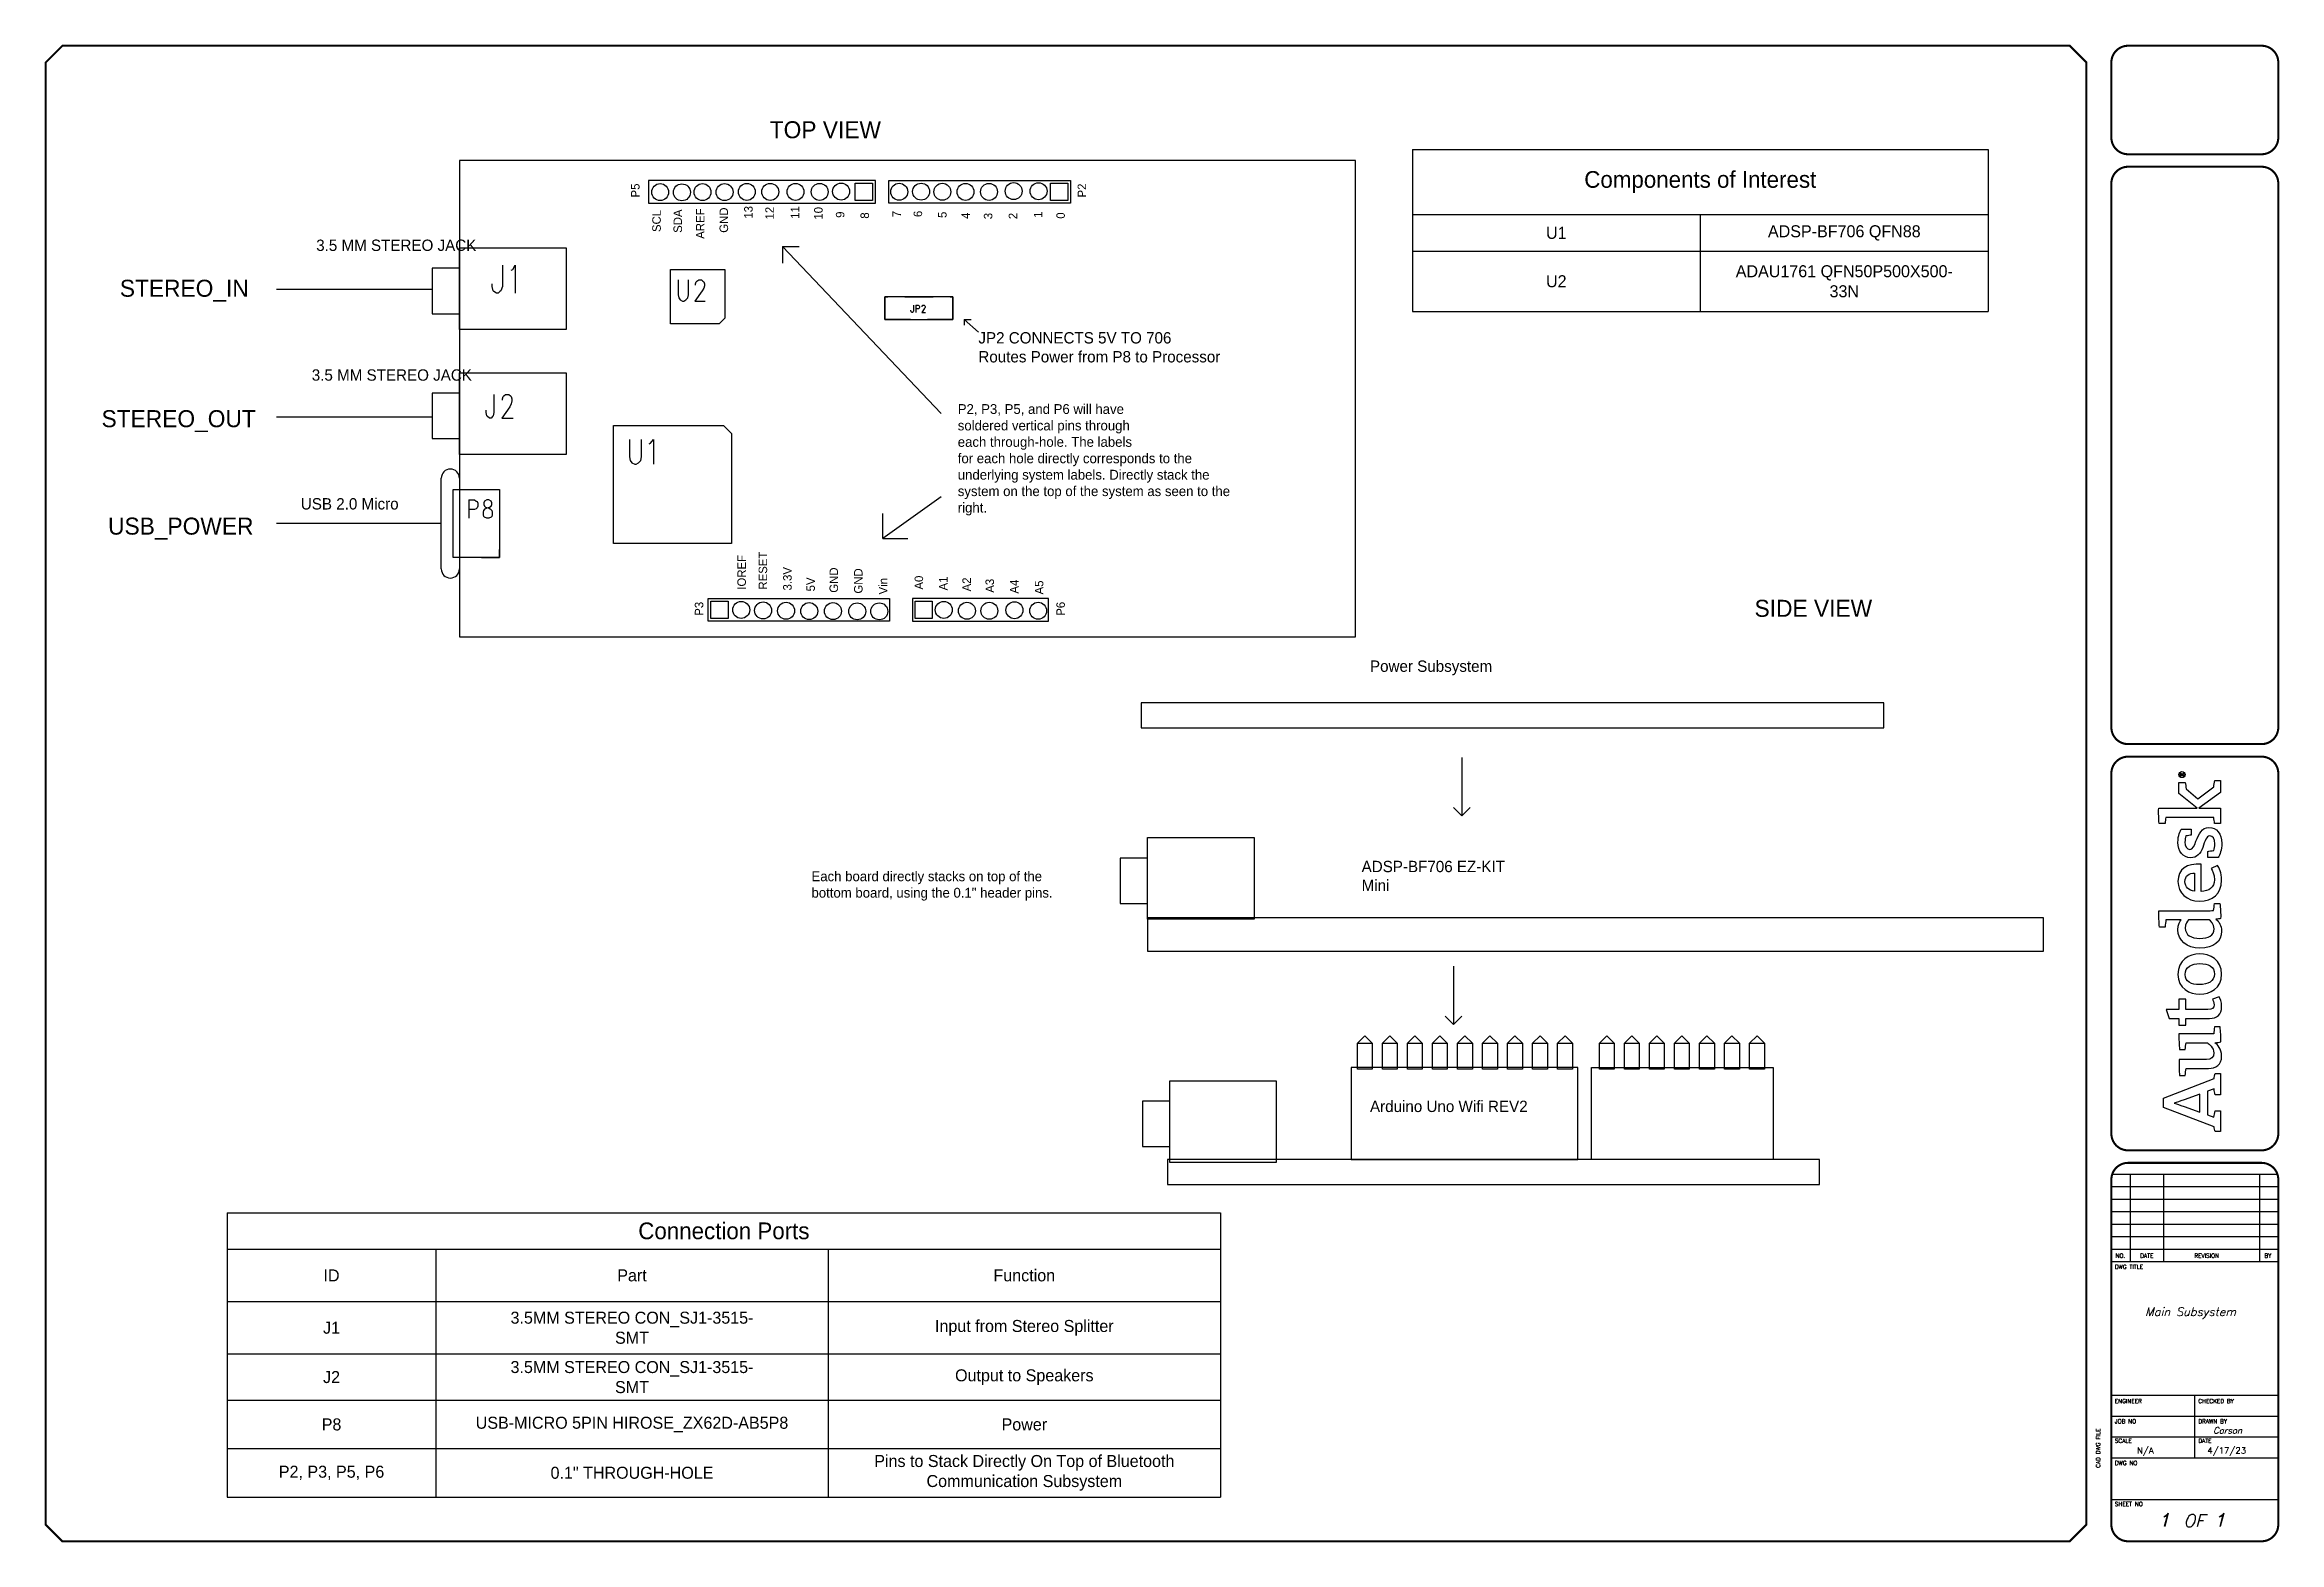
# Model space of a CAD drawing. Header units: inches. Extents: x 0 to 33.5, y 0 to 22.4.
import ezdxf
from ezdxf.enums import TextEntityAlignment as Align

# ---------------------------------------------------------------- set-up
doc = ezdxf.new("R2010")
doc.units = ezdxf.units.IN
doc.header["$MEASUREMENT"] = 0
for name, color, linetype in [('LAYER_1', 160, 'Continuous'), ('LAYNR1', 2, 'Continuous'), ('TITLE', 7, 'Continuous'), ('WIRES', 7, 'Continuous')]:
    doc.layers.add(name, color=color, linetype=linetype)
doc.styles.add('ITALIC', font='ITALIC')
doc.styles.add('SIMPLEX', font='SIMPLEX')

# ---------------------------------------------------------------- blocks, each defined once
blk = doc.blocks.new('AI9-BLK2')
at = {"layer": 'LAYER_1', "color": 7}
blk.add_circle((0, 0), 2.03, dxfattribs=at)
blk.add_open_spline([(1.7, 0), (1.7, -1), (1, -1.8), (0, -1.8), (-1, -1.8), (-1.7, -1), (-1.7, 0), (-1.7, 1), (-1, 1.8), (0, 1.8), (1, 1.8), (1.7, 1), (1.7, 0)], degree=3, knots=[0, 0, 0, 0, 1, 1, 1, 2, 2, 2, 3, 3, 3, 4, 4, 4, 4], dxfattribs=at)
blk = doc.blocks.new('AI9-BLK1')
at = {"layer": 'LAYER_1', "color": 7}
for points, knots in [([(0.7, -1.1), (0.7, -1.1), (0.2, -0.4), (0.2, -0.4), (0.1, -0.2), (0, -0.2), (-0.1, -0.1), (0.3, 0), (0.5, 0.2), (0.5, 0.5), (0.5, 0.8), (0.3, 1.1), (-0.2, 1.1), (-0.2, 1.1), (-0.8, 1.1), (-0.8, 1.1), (-0.8, 1.1), (-0.8, -1.1), (-0.8, -1.1), (-0.8, -1.1), (-0.5, -1.1), (-0.5, -1.1), (-0.5, -1.1), (-0.5, -0.1), (-0.5, -0.1), (-0.4, -0.1), (-0.3, -0.2), (-0.2, -0.3), (-0.2, -0.3), (0.3, -1.1), (0.3, -1.1), (0.3, -1.1), (0.7, -1.1), (0.7, -1.1)], [0, 0, 0, 0, 1, 1, 1, 2, 2, 2, 3, 3, 3, 4, 4, 4, 5, 5, 5, 6, 6, 6, 7, 7, 7, 8, 8, 8, 9, 9, 9, 10, 10, 10, 11, 11, 11, 11]), ([(0.2, 0.5), (0.2, 0.2), (-0.1, 0.1), (-0.3, 0.1), (-0.3, 0.1), (-0.5, 0.1), (-0.5, 0.1), (-0.5, 0.1), (-0.5, 0.8), (-0.5, 0.8), (-0.5, 0.8), (-0.2, 0.8), (-0.2, 0.8), (0.1, 0.8), (0.2, 0.7), (0.2, 0.5)], [0, 0, 0, 0, 1, 1, 1, 2, 2, 2, 3, 3, 3, 4, 4, 4, 5, 5, 5, 5])]:
    blk.add_open_spline(points, degree=3, knots=knots, dxfattribs=at)
blk = doc.blocks.new('LOGO')
for points, knots in [([(35.2, 4.3), (35.2, 4.3), (22.1, 38.1), (22.1, 38.1), (22.1, 38.1), (16.1, 38.1), (16.1, 38.1), (16.1, 38.1), (3.2, 4.3), (3.2, 4.3), (2.2, 4.2), (0.9, 4), (0, 3.7), (0, 3.7), (0, 0), (0, 0), (0, 0), (13.7, 0), (13.7, 0), (13.7, 0), (13.7, 3.7), (13.7, 3.7), (12.4, 4), (10.9, 4.3), (9.5, 4.4), (9.5, 4.4), (11.1, 8.8), (11.1, 8.8), (11.1, 8.8), (26.8, 8.8), (26.8, 8.8), (26.8, 8.8), (28.4, 4.3), (28.4, 4.3), (27, 4.2), (25.8, 4), (24.5, 3.7), (24.5, 3.7), (24.5, 0), (24.5, 0), (24.5, 0), (38.7, 0), (38.7, 0), (38.7, 0), (38.7, 3.7), (38.7, 3.7), (37.9, 3.9), (36, 4.3), (35.2, 4.3)], [0, 0, 0, 0, 1, 1, 1, 2, 2, 2, 3, 3, 3, 4, 4, 4, 5, 5, 5, 6, 6, 6, 7, 7, 7, 8, 8, 8, 9, 9, 9, 10, 10, 10, 11, 11, 11, 12, 12, 12, 13, 13, 13, 14, 14, 14, 15, 15, 15, 16, 16, 16, 16]), ([(12.8, 13.8), (12.8, 13.8), (16.6, 24.3), (16.6, 24.3), (17.8, 27.5), (18.2, 28.8), (18.8, 30.9), (18.8, 30.9), (18.9, 30.9), (18.9, 30.9), (19.6, 28.9), (20, 27.5), (21.1, 24.3), (21.1, 24.3), (24.9, 13.8), (24.9, 13.8), (24.9, 13.8), (12.8, 13.8), (12.8, 13.8)], [0, 0, 0, 0, 1, 1, 1, 2, 2, 2, 3, 3, 3, 4, 4, 4, 5, 5, 5, 6, 6, 6, 6]), ([(70.8, 23.1), (70.8, 23.1), (70.8, 27.7), (70.8, 27.7), (70.8, 27.7), (75.3, 27.7), (75.3, 27.7), (75.3, 27.7), (75.3, 34.3), (75.3, 34.3), (75.3, 34.3), (81.3, 36.2), (81.3, 36.2), (81.3, 36.2), (81.3, 27.7), (81.3, 27.7), (81.3, 27.7), (88, 27.7), (88, 27.7), (88, 27.7), (88, 23.1), (88, 23.1), (88, 23.1), (81.3, 23.1), (81.3, 23.1), (81.3, 23.1), (81.3, 8.4), (81.3, 8.4), (81.3, 5.6), (82.1, 4.3), (84.3, 4.3), (86, 4.3), (87.5, 5.1), (88, 5.5), (88, 5.5), (89.7, 0.9), (89.7, 0.9), (88.7, 0.3), (86.5, -0.7), (83.2, -0.7), (77.6, -0.7), (75.3, 2.4), (75.3, 7.4), (75.3, 7.4), (75.3, 23.1), (75.3, 23.1), (75.3, 23.1), (70.8, 23.1), (70.8, 23.1)], [0, 0, 0, 0, 1, 1, 1, 2, 2, 2, 3, 3, 3, 4, 4, 4, 5, 5, 5, 6, 6, 6, 7, 7, 7, 8, 8, 8, 9, 9, 9, 10, 10, 10, 11, 11, 11, 12, 12, 12, 13, 13, 13, 14, 14, 14, 15, 15, 15, 16, 16, 16, 16]), ([(147.1, 4.7), (147.1, 5.4), (147, 6.1), (147, 6.9), (147, 6.9), (147, 41.1), (147, 41.1), (143.4, 41.2), (139.3, 41), (136.1, 40.7), (136.1, 40.7), (136.1, 37), (136.1, 37), (137.7, 36.8), (139.6, 36.6), (141, 36.4), (141, 36.4), (141, 36.4), (141, 36.4), (141, 36.4), (141, 26.2), (141, 26.2), (140, 27.1), (138, 28.4), (134.3, 28.4), (127.3, 28.4), (122, 22.6), (122, 13.8), (122, 4.5), (126.6, -0.7), (133.4, -0.7), (137.1, -0.7), (139.6, 1.1), (141.3, 3.1), (141.3, 2.1), (141.6, 0.6), (141.8, 0), (145.2, -0.2), (148.7, 0.1), (151.7, 0.4), (151.7, 0.4), (151.7, 4.1), (151.7, 4.1), (150.2, 4.2), (148.4, 4.5), (147.1, 4.7)], [0, 0, 0, 0, 1, 1, 1, 2, 2, 2, 3, 3, 3, 4, 4, 4, 5, 5, 5, 6, 6, 6, 7, 7, 7, 8, 8, 8, 9, 9, 9, 10, 10, 10, 11, 11, 11, 12, 12, 12, 13, 13, 13, 14, 14, 14, 15, 15, 15, 15]), ([(229.4, 4.6), (229.4, 4.6), (221.5, 15.2), (221.5, 15.2), (221.5, 15.2), (228, 23), (228, 23), (229.4, 23.1), (231.3, 23.3), (232.4, 23.6), (232.4, 23.6), (232.4, 27.7), (232.4, 27.7), (232.4, 27.7), (225, 27.7), (225, 27.7), (225, 27.7), (215.2, 15.6), (215.2, 15.6), (215.2, 15.6), (215.2, 41.2), (215.2, 41.2), (211.8, 41.3), (208.2, 41.2), (205.1, 40.9), (205.1, 40.9), (205.1, 36.9), (205.1, 36.9), (206.5, 36.8), (208, 36.6), (209.1, 36.5), (209.1, 36.5), (209.1, 4.5), (209.1, 4.5), (207.8, 4.4), (206.3, 4.2), (205.1, 4), (205.1, 4), (205.1, 0), (205.1, 0), (205.1, 0), (215.2, 0), (215.2, 0), (215.2, 0), (215.2, 14.5), (215.2, 14.5), (215.2, 14.5), (225.6, 0), (225.6, 0), (225.6, 0), (233.7, 0), (233.7, 0), (233.7, 0), (233.7, 3.8), (233.7, 3.8), (232.2, 4.2), (230.6, 4.4), (229.4, 4.6)], [0, 0, 0, 0, 1, 1, 1, 2, 2, 2, 3, 3, 3, 4, 4, 4, 5, 5, 5, 6, 6, 6, 7, 7, 7, 8, 8, 8, 9, 9, 9, 10, 10, 10, 11, 11, 11, 12, 12, 12, 13, 13, 13, 14, 14, 14, 15, 15, 15, 16, 16, 16, 17, 17, 17, 18, 18, 18, 19, 19, 19, 19]), ([(59.7, -0.1), (59.5, 0.6), (59.2, 2.6), (59.1, 3.8), (57.8, 2), (54.9, -0.7), (50.2, -0.7), (44.2, -0.7), (42, 3.1), (42, 8.1), (42, 8.1), (42, 22.9), (42, 22.9), (40.6, 23.2), (38.8, 23.4), (37.3, 23.5), (37.3, 23.5), (37.3, 27.3), (37.3, 27.3), (40.3, 27.6), (44.4, 27.8), (48, 27.6), (48, 27.6), (48, 9.3), (48, 9.3), (48, 6.2), (49.1, 4.5), (52.3, 4.5), (55.8, 4.5), (58.4, 7.9), (59, 8.6), (59, 8.6), (59, 23), (59, 23), (57.8, 23.2), (56, 23.4), (54.6, 23.5), (54.6, 23.5), (54.6, 27.3), (54.6, 27.3), (57.6, 27.7), (61.5, 27.8), (65, 27.7), (65, 27.7), (65, 4.6), (65, 4.6), (66.3, 4.4), (68.1, 4.2), (69.6, 4.1), (69.6, 4.1), (69.6, 0.3), (69.6, 0.3), (66.7, 0), (63, -0.2), (59.7, -0.1)], [0, 0, 0, 0, 1, 1, 1, 2, 2, 2, 3, 3, 3, 4, 4, 4, 5, 5, 5, 6, 6, 6, 7, 7, 7, 8, 8, 8, 9, 9, 9, 10, 10, 10, 11, 11, 11, 12, 12, 12, 13, 13, 13, 14, 14, 14, 15, 15, 15, 16, 16, 16, 17, 17, 17, 18, 18, 18, 18]), ([(104.8, -0.7), (95.2, -0.7), (91.4, 7), (91.4, 13.8), (91.4, 20.6), (95.1, 28.4), (104.6, 28.4), (114.1, 28.4), (118.3, 20.8), (118.3, 14), (118.3, 7.2), (114.2, -0.7), (104.8, -0.7)], [0, 0, 0, 0, 1, 1, 1, 2, 2, 2, 3, 3, 3, 4, 4, 4, 4]), ([(104.5, 23.6), (99.6, 23.6), (97.8, 19.5), (97.8, 14), (97.8, 8.5), (99.9, 4.1), (104.8, 4.1), (109.8, 4.1), (111.8, 8.2), (111.8, 13.8), (111.8, 19.3), (109.5, 23.6), (104.5, 23.6)], [0, 0, 0, 0, 1, 1, 1, 2, 2, 2, 3, 3, 3, 4, 4, 4, 4]), ([(141, 7.6), (140.3, 6.7), (138.2, 4.3), (135, 4.3), (130.5, 4.3), (128.5, 8.1), (128.5, 13.8), (128.5, 19.6), (130.9, 23.5), (135.4, 23.5), (138.3, 23.5), (139.9, 22.3), (141, 21.3), (141, 21.3), (141, 7.6), (141, 7.6)], [0, 0, 0, 0, 1, 1, 1, 2, 2, 2, 3, 3, 3, 4, 4, 4, 5, 5, 5, 5]), ([(167.6, 4.1), (171.4, 4.1), (173.8, 5.5), (175, 6.2), (175, 6.2), (177.1, 2.1), (177.1, 2.1), (175.5, 1.1), (172.6, -0.7), (167.2, -0.7), (158.2, -0.7), (153.3, 5.5), (153.3, 14), (153.3, 22.5), (158.9, 28.4), (166.4, 28.4), (174.6, 28.4), (178.7, 22.5), (177.9, 12.9), (177.9, 12.9), (159.8, 12.9), (159.8, 12.9), (160, 7.9), (162.3, 4.1), (167.6, 4.1)], [0, 0, 0, 0, 1, 1, 1, 2, 2, 2, 3, 3, 3, 4, 4, 4, 5, 5, 5, 6, 6, 6, 7, 7, 7, 8, 8, 8, 8]), ([(172, 17.3), (171.9, 20.8), (170.4, 23.7), (166.3, 23.7), (162.6, 23.7), (160.6, 21.2), (159.9, 17.3), (159.9, 17.3), (172, 17.3), (172, 17.3)], [0, 0, 0, 0, 1, 1, 1, 2, 2, 2, 3, 3, 3, 3]), ([(193.3, 16.4), (190.2, 17.6), (187.8, 18.3), (187.8, 20.5), (187.8, 22.6), (189.9, 23.7), (192.6, 23.7), (194.1, 23.7), (195.6, 23.5), (196.8, 23.1), (196.9, 21.9), (197.1, 20.1), (197.3, 19.6), (197.3, 19.6), (201.3, 19.6), (201.3, 19.6), (201.3, 19.6), (201.3, 26.1), (201.3, 26.1), (200.2, 26.8), (197.1, 28.4), (192.4, 28.4), (186.5, 28.4), (182.2, 25), (182.2, 20.1), (182.2, 15.7), (184.9, 13.4), (189.1, 11.9), (193.4, 10.4), (196.7, 9.3), (196.7, 7.2), (196.7, 5.1), (195, 3.9), (191.4, 3.9), (189.9, 3.9), (188.1, 4.1), (187, 4.6), (186.9, 5.9), (186.6, 7.8), (186.3, 8.4), (186.3, 8.4), (182.3, 8.4), (182.3, 8.4), (182.3, 8.4), (182.3, 1.6), (182.3, 1.6), (182.3, 1.6), (182.3, 1.6), (182.3, 1.6), (184.1, 0.5), (187.5, -0.8), (191.8, -0.8), (198.3, -0.8), (202.4, 2.6), (202.4, 7.8), (202.4, 12.5), (197.8, 14.6), (193.3, 16.4)], [0, 0, 0, 0, 1, 1, 1, 2, 2, 2, 3, 3, 3, 4, 4, 4, 5, 5, 5, 6, 6, 6, 7, 7, 7, 8, 8, 8, 9, 9, 9, 10, 10, 10, 11, 11, 11, 12, 12, 12, 13, 13, 13, 14, 14, 14, 15, 15, 15, 16, 16, 16, 17, 17, 17, 18, 18, 18, 19, 19, 19, 19])]:
    blk.add_open_spline(points, degree=3, knots=knots)
for name, p in [('AI9-BLK2', (237.6, 25.7)), ('AI9-BLK1', (237.8, 25.7))]:
    blk.add_blockref(name, p)
blk = doc.blocks.new('NO_NUM_acade_title')
at = {"layer": 'TITLE'}
for p, q in [((30.594, 22.177), (30.594, 20.781)), ((30.969, 5.531), (33.469, 5.531)), ((31.25, 5.531), (31.25, 4.219)), ((31.75, 5.531), (31.75, 4.219)), ((33.188, 5.531), (33.188, 4.219)), ((30.969, 5.344), (33.469, 5.344)), ((30.969, 5.156), (33.469, 5.156)), ((30.969, 4.969), (33.469, 4.969)), ((30.969, 4.781), (33.469, 4.781)), ((30.969, 4.594), (33.469, 4.594)), ((30.969, 4.406), (33.469, 4.406)), ((30.969, 4.219), (33.469, 4.219)), ((30.594, 0.281), (30.594, 2.214)), ((30.969, 2.219), (33.469, 2.219)), ((32.219, 1.281), (32.219, 2.219)), ((30.969, 1.906), (33.469, 1.906)), ((30.969, 1.594), (33.469, 1.594)), ((30.969, 1.281), (33.469, 1.281)), ((30.969, 0.656), (33.469, 0.656))]:
    blk.add_line(p, q, dxfattribs=at)
at = {"layer": 'TITLE', "const_width": 0.0312}
blk.add_lwpolyline([(30.594, 0.281), (30.594, 22.177), (30.344, 22.427), (0.281, 22.427), (0.031, 22.177), (0.031, 0.281), (0.281, 0.031), (30.344, 0.031)], close=True, dxfattribs=at)
for points in [[(31.219, 22.427, 0.414214), (30.969, 22.177, 0.414214)], [(33.469, 22.177, 0.414214), (33.219, 22.427, 0.414214)], [(30.969, 21.052, 0.414214), (31.219, 20.802, 0.414214)], [(33.219, 20.802, 0.414214), (33.469, 21.052, 0.414214)], [(31.219, 20.615, 0.414214), (30.969, 20.365, 0.414214)], [(33.469, 20.365, 0.414214), (33.219, 20.615, 0.414214)], [(30.969, 12.219, 0.414214), (31.219, 11.969, 0.414214)], [(33.219, 11.969, 0.414214), (33.469, 12.219, 0.414214)], [(31.219, 11.781, 0.414214), (30.969, 11.531, 0.414214)], [(33.469, 11.531, 0.414214), (33.219, 11.781, 0.414214)], [(30.969, 6.135, 0.414214), (31.219, 5.885, 0.414214)], [(33.219, 5.885, 0.414214), (33.469, 6.135, 0.414214)], [(31.219, 5.698, 0.414214), (30.969, 5.448, 0.414214)], [(33.469, 5.448, 0.414214), (33.219, 5.698, 0.414214)], [(30.969, 0.281, 0.414214), (31.219, 0.031, 0.414214)], [(33.219, 0.031, 0.414214), (33.469, 0.281, 0.414214)]]:
    blk.add_lwpolyline(points, format="xyb", dxfattribs=at)
for points in [[(33.219, 22.427), (31.219, 22.427)], [(30.969, 22.177), (30.969, 21.052)], [(33.469, 22.177), (33.469, 21.052)], [(33.219, 20.802), (31.219, 20.802)], [(33.219, 20.615), (31.219, 20.615)], [(30.969, 20.365), (30.969, 12.219)], [(33.469, 20.365), (33.469, 12.219)], [(31.219, 11.969), (33.219, 11.969)], [(31.219, 11.781), (33.219, 11.781)], [(31.219, 5.885), (33.219, 5.885)], [(31.219, 5.698), (33.219, 5.698)], [(30.969, 5.448), (30.969, 0.281)], [(33.469, 5.448), (33.469, 0.281)], [(31.219, 0.031), (33.219, 0.031)]]:
    blk.add_lwpolyline(points, dxfattribs=at)
at = {"layer": 'TITLE', "color": 7, "const_width": 0.0312}
for points in [[(30.969, 11.531), (30.969, 6.135)], [(33.469, 11.531), (33.469, 6.135)]]:
    blk.add_lwpolyline(points, dxfattribs=at)
at = {"xscale": 0.02250000000000085, "yscale": 0.02250000000000085, "zscale": 0.02250000000000085, "rotation": 90}
blk.add_blockref('LOGO', (32.605, 6.167), dxfattribs=at)
at = {"layer": 'TITLE', "color": 1, "style": 'SIMPLEX'}
for s, p in [('DWG TITLE', (31.021, 4.109)), ('ENGINEER', (31.021, 2.099)), ('CHECKED BY', (32.271, 2.099)), ('JOB NO', (31.021, 1.797)), ('DRAWN BY', (32.271, 1.797)), ('SCALE', (31.021, 1.505)), ('DATE', (32.271, 1.505)), ('DWG NO', (31.021, 1.172)), ('SHEET NO', (31.021, 0.557))]:
    blk.add_text(s, height=0.0625, dxfattribs=at).set_placement(p)
at = {"layer": 'TITLE', "color": 1}
for s, height, style, p in [('NO.', 0.0625, 'SIMPLEX', (31.104, 4.307)), ('DATE', 0.0625, 'SIMPLEX', (31.5, 4.307)), ('REVISION', 0.0625, 'SIMPLEX', (32.396, 4.307)), ('BY', 0.0625, 'SIMPLEX', (33.313, 4.307)), ('OF', 0.1875, 'ITALIC', (32.208, 0.339))]:
    blk.add_text(s, height=height, dxfattribs=dict(at, style=style)).set_placement(p, align=Align.MIDDLE)
at = {"layer": 'TITLE', "color": 1, "style": 'SIMPLEX'}
blk.add_text('CAD DWG FILE', height=0.0625, rotation=90, dxfattribs=at).set_placement((30.802, 1.13))
at = {"layer": 'TITLE', "color": 1, "style": 'ITALIC'}
for tag, height, p in [('TITLE#1', 0.125, (32.156, 3.406)), ('TITLE#2', 0.125, (32.156, 3.204)), ('TITLE#3', 0.125, (32.156, 3.001)), ('TITLE#4', 0.125, (32.156, 2.799)), ('DWG#', 0.2, (32.156, 0.826))]:
    blk.add_attdef(tag, text='', height=height, dxfattribs=at).set_placement(p, align=Align.CENTER)
at = {"layer": 'TITLE', "color": 1, "style": 'SIMPLEX'}
blk.add_attdef('CAD#', (30.826, 1.958), '', height=0.0938, rotation=90, dxfattribs=at)
at = {"layer": 'TITLE', "color": 1}
for tag, p, height, style in [('ENGINEER', (31.237, 1.958), 0.0938, 'ITALIC'), ('CHKDBY', (32.424, 1.958), 0.0938, 'ITALIC'), ('JOB#', (31.464, 1.644), 0.0938, 'SIMPLEX'), ('DRAWNBY', (32.494, 1.644), 0.0938, 'ITALIC'), ('SCALE', (31.353, 1.344), 0.0938, 'SIMPLEX'), ('DATE', (32.408, 1.344), 0.0938, 'SIMPLEX'), ('SHTS', (32.532, 0.25), 0.2, 'ITALIC')]:
    blk.add_attdef(tag, p, '', height=height, dxfattribs=dict(at, style=style))
at = {"layer": 'TITLE', "color": 1, "style": 'ITALIC'}
blk.add_attdef('SH#', text='', height=0.2, dxfattribs=at).set_placement((31.881, 0.25), align=Align.RIGHT)
at = {"layer": 'TITLE', "color": 7, "flags": 9}
blk.add_attdef('WD_TB', (31.219, 0.031), '', height=0.125, dxfattribs=at)
blk = doc.blocks.new('*T7')
at = {"color": 0, "linetype": 'ByBlock', "lineweight": -2, "transparency": 16777216}
for p, q in [((0, 0), (14.875, 0)), ((0, 0), (0, -4.258)), ((14.875, 0), (14.875, -4.258)), ((0, -0.548), (14.875, -0.548)), ((3.125, -0.548), (3.125, -4.258)), ((9, -0.548), (9, -4.258)), ((0, -1.332), (14.875, -1.332)), ((0, -2.116), (14.875, -2.116)), ((0, -2.81), (14.875, -2.81)), ((0, -3.534), (14.875, -3.534)), ((0, -4.258), (14.875, -4.258))]:
    blk.add_line(p, q, dxfattribs=at)
at = {"color": 0, "transparency": 16777216, "attachment_point": 5}
for s, insert, char_height, width in [('Connection Ports', (7.438, -0.274), 0.25, 14.755), ('ID', (1.562, -0.94), 0.18, 3.005), ('Part', (6.062, -0.94), 0.18, 5.755), ('Function', (11.938, -0.94), 0.18, 5.755), ('J1', (1.562, -1.724), 0.18, 3.005), ('3.5MM STEREO CON_SJ1-3515-\\PSMT', (6.062, -1.724), 0.18, 5.755), ('Input from Stereo Splitter', (11.938, -1.724), 0.18, 5.755), ('3.5MM STEREO CON_SJ1-3515-\\PSMT', (6.062, -2.463), 0.18, 5.755), ('Output to Speakers', (11.938, -2.463), 0.18, 5.755), ('J2', (1.562, -2.463), 0.18, 3.005), ('P8', (1.562, -3.172), 0.18, 3.005), ('USB-MICRO 5PIN HIROSE_ZX62D-AB5P8', (6.062, -3.172), 0.18, 5.755), ('Power', (11.938, -3.172), 0.18, 5.755), ('Pins to Stack Directly On Top of Bluetooth Communication Subsystem', (11.938, -3.896), 0.18, 5.755), ('P2, P3, P5, P6', (1.562, -3.896), 0.18, 3.005), ('0.1" THROUGH-HOLE', (6.062, -3.896), 0.18, 5.755)]:
    blk.add_mtext(s, dxfattribs=dict(at, insert=insert, char_height=char_height, width=width))
blk = doc.blocks.new('*T8')
at = {"color": 0, "linetype": 'ByBlock', "lineweight": -2, "transparency": 16777216}
for p, q in [((0, 0), (8.625, 0)), ((0, 0), (0, -2.426)), ((8.625, 0), (8.625, -2.426)), ((0, -0.976), (8.625, -0.976)), ((4.312, -0.976), (4.312, -2.426)), ((0, -1.526), (8.625, -1.526)), ((0, -2.426), (8.625, -2.426))]:
    blk.add_line(p, q, dxfattribs=at)
at = {"color": 0, "transparency": 16777216, "attachment_point": 5}
for s, insert, char_height, width in [('Components of Interest', (4.312, -0.488), 0.25, 8.505), ('U1', (2.156, -1.251), 0.18, 4.1925), ('ADSP-BF706 QFN88 ', (6.469, -1.251), 0.18, 4.1925), ('U2', (2.156, -1.976), 0.18, 4.1925), ('ADAU1761 QFN50P500X500-^J33N', (6.469, -1.976), 0.18, 4.1925)]:
    blk.add_mtext(s, dxfattribs=dict(at, insert=insert, char_height=char_height, width=width))

msp = doc.modelspace()

# ---------------------------------------------------------------- linework, layer by layer
for p, q in [((13.442, 16.922), (11.067, 19.422)), ((11.067, 19.422), (11.317, 19.422)), ((11.067, 19.422), (11.067, 19.297)), ((11.067, 19.297), (11.067, 19.172)), ((14, 18.138), (13.788, 18.329)), ((13.788, 18.329), (13.894, 18.329)), ((13.788, 18.329), (13.788, 18.244)), ((13.442, 15.672), (12.567, 15.047)), ((12.567, 15.047), (12.567, 15.422)), ((12.567, 15.047), (12.942, 15.047)), ((21.24, 11.768), (21.24, 10.893)), ((21.24, 10.893), (21.115, 11.018)), ((21.24, 10.893), (21.365, 11.018)), ((21.115, 8.643), (21.115, 7.768)), ((21.115, 7.768), (20.99, 7.893)), ((21.115, 7.768), (21.24, 7.893)), ((19.676, 7.491), (19.787, 7.602)), ((19.787, 7.602), (19.898, 7.491)), ((20.051, 7.491), (20.162, 7.602)), ((20.162, 7.602), (20.273, 7.491)), ((20.426, 7.491), (20.537, 7.602)), ((20.537, 7.602), (20.648, 7.491)), ((20.801, 7.491), (20.912, 7.602)), ((20.912, 7.602), (21.023, 7.491)), ((21.176, 7.491), (21.287, 7.602)), ((21.287, 7.602), (21.398, 7.491)), ((21.551, 7.491), (21.662, 7.602)), ((21.662, 7.602), (21.773, 7.491)), ((21.926, 7.491), (22.037, 7.602)), ((22.037, 7.602), (22.148, 7.491)), ((22.301, 7.491), (22.412, 7.602)), ((22.412, 7.602), (22.523, 7.491)), ((22.676, 7.491), (22.787, 7.602)), ((22.787, 7.602), (22.898, 7.491)), ((23.301, 7.491), (23.412, 7.602)), ((23.412, 7.602), (23.523, 7.491)), ((23.676, 7.491), (23.787, 7.602)), ((23.787, 7.602), (23.898, 7.491)), ((24.051, 7.491), (24.162, 7.602)), ((24.162, 7.602), (24.273, 7.491)), ((24.426, 7.491), (24.537, 7.602)), ((24.537, 7.602), (24.648, 7.491)), ((24.801, 7.491), (24.912, 7.602)), ((24.912, 7.602), (25.023, 7.491)), ((25.176, 7.491), (25.287, 7.602)), ((25.287, 7.602), (25.398, 7.491)), ((25.551, 7.491), (25.662, 7.602)), ((25.662, 7.602), (25.773, 7.491))]:
    msp.add_line(p, q)
for points in [[(19.676, 7.491), (19.898, 7.491), (19.898, 7.102), (19.676, 7.102)], [(20.051, 7.491), (20.273, 7.491), (20.273, 7.102), (20.051, 7.102)], [(20.426, 7.491), (20.648, 7.491), (20.648, 7.102), (20.426, 7.102)], [(20.801, 7.491), (21.023, 7.491), (21.023, 7.102), (20.801, 7.102)], [(21.176, 7.491), (21.398, 7.491), (21.398, 7.102), (21.176, 7.102)], [(21.551, 7.491), (21.773, 7.491), (21.773, 7.102), (21.551, 7.102)], [(21.926, 7.491), (22.148, 7.491), (22.148, 7.102), (21.926, 7.102)], [(22.301, 7.491), (22.523, 7.491), (22.523, 7.102), (22.301, 7.102)], [(22.676, 7.491), (22.898, 7.491), (22.898, 7.102), (22.676, 7.102)], [(23.301, 7.491), (23.523, 7.491), (23.523, 7.102), (23.301, 7.102)], [(23.676, 7.491), (23.898, 7.491), (23.898, 7.102), (23.676, 7.102)], [(24.051, 7.491), (24.273, 7.491), (24.273, 7.102), (24.051, 7.102)], [(24.426, 7.491), (24.648, 7.491), (24.648, 7.102), (24.426, 7.102)], [(24.801, 7.491), (25.023, 7.491), (25.023, 7.102), (24.801, 7.102)], [(25.176, 7.491), (25.398, 7.491), (25.398, 7.102), (25.176, 7.102)], [(25.551, 7.491), (25.773, 7.491), (25.773, 7.102), (25.551, 7.102)]]:
    msp.add_lwpolyline(points, close=True)
for centre in [(9.234, 20.235), (9.56, 20.232), (9.868, 20.236), (10.199, 20.235), (10.532, 20.238), (10.883, 20.239), (11.261, 20.238), (11.623, 20.239), (11.944, 20.243), (12.814, 20.241), (13.142, 20.242), (13.46, 20.24), (13.807, 20.239), (14.159, 20.239), (14.528, 20.25), (14.901, 20.248), (10.448, 13.978), (10.775, 13.97), (11.119, 13.965), (11.466, 13.961), (11.822, 13.961), (12.185, 13.957), (12.516, 13.957), (13.482, 13.978), (13.829, 13.965), (14.164, 13.965), (14.54, 13.974), (14.895, 13.965)]:
    msp.add_circle(centre, 0.127)
at = {"layer": 'LAYNR1', "color": 7}
for points in [[(6.228, 13.573), (19.649, 13.573), (19.649, 20.708), (6.228, 20.708), (6.228, 13.573)], [(12.458, 20.411), (9.06, 20.411), (9.06, 20.071), (12.458, 20.071), (12.458, 20.411)], [(12.413, 20.11), (12.155, 20.11), (12.155, 20.368), (12.413, 20.368), (12.413, 20.11)], [(15.38, 20.071), (12.661, 20.071), (12.661, 20.411), (15.38, 20.411), (15.38, 20.071)], [(15.339, 20.112), (15.081, 20.112), (15.081, 20.37), (15.339, 20.37), (15.339, 20.112)], [(6.228, 19.4), (7.825, 19.4), (7.825, 18.176), (6.228, 18.176), (6.228, 19.4)], [(10.203, 18.346), (10.118, 18.261), (9.388, 18.261), (9.388, 19.077), (10.203, 19.077), (10.203, 18.346)], [(13.618, 18.669), (12.599, 18.669), (12.599, 18.329), (13.618, 18.329), (13.618, 18.669)], [(6.228, 17.531), (7.825, 17.531), (7.825, 16.308), (6.228, 16.308), (6.228, 17.531)], [(10.302, 14.974), (8.535, 14.974), (8.535, 16.741), (10.183, 16.741), (10.302, 16.622), (10.302, 14.974)], [(6.829, 15.781), (6.829, 14.762), (6.133, 14.762), (6.133, 15.781), (6.829, 15.781)], [(6.636, 15.626), (6.603, 15.609), (6.594, 15.584), (6.594, 15.559), (6.603, 15.534), (6.619, 15.517), (6.661, 15.509), (6.686, 15.492), (6.711, 15.467), (6.719, 15.442), (6.719, 15.401), (6.711, 15.376), (6.703, 15.367), (6.669, 15.351), (6.636, 15.351), (6.603, 15.367), (6.594, 15.376), (6.586, 15.401), (6.586, 15.442), (6.594, 15.467), (6.611, 15.492), (6.644, 15.509), (6.678, 15.517), (6.703, 15.534), (6.711, 15.559), (6.711, 15.584), (6.703, 15.609), (6.669, 15.626), (6.636, 15.626)], [(9.953, 14.15), (12.671, 14.15), (12.671, 13.81), (9.953, 13.81), (9.953, 14.15)], [(9.994, 14.109), (10.252, 14.109), (10.252, 13.851), (9.994, 13.851), (9.994, 14.109)], [(13.011, 13.81), (15.05, 13.81), (15.05, 14.15), (13.011, 14.15), (13.011, 13.81)], [(13.052, 14.109), (13.31, 14.109), (13.31, 13.851), (13.052, 13.851), (13.052, 14.109)], [(16.436, 12.214), (27.561, 12.214), (27.561, 12.589), (16.436, 12.589), (16.436, 12.214)], [(16.533, 10.568), (18.13, 10.568), (18.13, 9.345), (16.533, 9.345), (16.533, 10.568)], [(16.531, 8.868), (29.952, 8.868), (29.952, 9.368), (16.531, 9.368), (16.531, 8.868)], [(22.98, 7.125), (19.582, 7.125), (19.582, 5.75), (22.98, 5.75), (22.98, 6.09)], [(25.902, 5.75), (23.184, 5.75), (23.184, 7.125), (25.902, 7.125), (25.902, 5.75)], [(16.865, 6.927), (18.462, 6.927), (18.462, 5.704), (16.865, 5.704), (16.865, 6.927)], [(16.832, 5.375), (26.596, 5.375), (26.596, 5.75), (16.832, 5.75), (16.832, 5.375)]]:
    msp.add_lwpolyline(points, close=True, dxfattribs=at)
for points in [[(6.228, 19.094), (5.82, 19.094), (5.82, 18.414), (6.228, 18.414)], [(6.872, 19.142), (6.872, 18.822), (6.846, 18.758), (6.833, 18.746), (6.808, 18.72), (6.782, 18.72), (6.744, 18.746), (6.731, 18.758), (6.718, 18.822), (6.718, 18.861)], [(7, 19.065), (7.025, 19.078), (7.064, 19.142), (7.064, 18.72)], [(9.502, 18.921), (9.502, 18.698), (9.511, 18.65), (9.531, 18.62), (9.57, 18.601), (9.589, 18.601), (9.618, 18.62), (9.647, 18.65), (9.657, 18.698), (9.657, 18.921)], [(9.764, 18.844), (9.764, 18.863), (9.774, 18.892), (9.783, 18.902), (9.812, 18.921), (9.851, 18.921), (9.871, 18.902), (9.89, 18.892), (9.9, 18.863), (9.9, 18.834), (9.89, 18.795), (9.861, 18.756), (9.754, 18.601), (9.91, 18.601)], [(12.982, 18.329), (12.599, 18.329), (12.599, 18.669), (12.643, 18.669)], [(12.897, 18.669), (13.322, 18.669)], [(13.027, 18.543), (13.027, 18.458), (13.023, 18.441), (13.02, 18.438), (13.013, 18.431), (13.006, 18.431), (12.996, 18.438), (12.993, 18.441), (12.989, 18.458), (12.989, 18.469)], [(13.064, 18.543), (13.064, 18.431)], [(13.064, 18.543), (13.098, 18.543), (13.108, 18.536), (13.112, 18.533), (13.118, 18.523), (13.118, 18.506), (13.112, 18.496), (13.108, 18.489), (13.098, 18.486), (13.064, 18.486)], [(13.156, 18.516), (13.156, 18.523), (13.159, 18.533), (13.163, 18.536), (13.169, 18.543), (13.186, 18.543), (13.193, 18.536), (13.196, 18.533), (13.203, 18.523), (13.203, 18.513), (13.196, 18.499), (13.19, 18.486), (13.152, 18.431), (13.207, 18.431)], [(13.577, 18.669), (13.618, 18.669), (13.618, 18.329), (13.237, 18.329)], [(6.228, 17.225), (5.82, 17.225), (5.82, 16.545), (6.228, 16.545)], [(6.745, 17.204), (6.745, 16.937), (6.734, 16.883), (6.723, 16.873), (6.702, 16.851), (6.68, 16.851), (6.648, 16.873), (6.638, 16.883), (6.627, 16.937), (6.627, 16.969)], [(6.873, 17.118), (6.873, 17.14), (6.884, 17.172), (6.894, 17.182), (6.916, 17.204), (6.969, 17.204), (6.99, 17.182), (7.001, 17.172), (7.012, 17.14), (7.012, 17.108), (7.001, 17.065), (6.98, 17.022), (6.862, 16.851), (7.033, 16.851)], [(8.774, 16.531), (8.774, 16.273), (8.786, 16.217), (8.808, 16.183), (8.853, 16.16), (8.876, 16.16), (8.909, 16.183), (8.943, 16.217), (8.954, 16.273), (8.954, 16.531)], [(9.067, 16.464), (9.089, 16.475), (9.134, 16.531), (9.134, 16.16)], [(5.956, 14.592), (5.956, 15.951)], [(6.252, 14.762), (6.133, 14.762), (6.133, 15.781), (6.252, 15.781)], [(6.228, 15.951), (6.228, 14.592)], [(6.557, 15.781), (6.829, 15.781), (6.829, 15.662)], [(6.369, 15.626), (6.369, 15.351)], [(6.369, 15.626), (6.453, 15.626), (6.478, 15.609), (6.494, 15.601), (6.503, 15.576), (6.503, 15.534), (6.494, 15.509), (6.478, 15.492), (6.453, 15.484), (6.369, 15.484)], [(6.557, 14.762), (6.829, 14.762), (6.829, 14.881)], [(16.533, 10.262), (16.125, 10.262), (16.125, 9.583), (16.533, 9.583)], [(16.865, 6.621), (16.457, 6.621), (16.457, 5.942), (16.865, 5.942)]]:
    msp.add_lwpolyline(points, dxfattribs=at)
for points in [[(6.228, 15.951, 1), (5.956, 15.951)], [(5.956, 14.592, 1), (6.228, 14.592)]]:
    msp.add_lwpolyline(points, format="xyb", dxfattribs=at)
at = {"layer": 'WIRES'}
for p, q in [((5.82, 18.775), (3.489, 18.775)), ((5.82, 16.864), (3.489, 16.864)), ((5.956, 15.271), (3.489, 15.271))]:
    msp.add_line(p, q, dxfattribs=at)

# ---------------------------------------------------------------- block references
msp.add_blockref('NO_NUM_acade_title', (0, 0)).add_auto_attribs({'SHTS': '1', 'DRAWNBY': 'Carson', 'SH#': '1', 'SCALE': 'N/A', 'DATE': '4/17/23', 'TITLE#1': 'Main Subsystem'})
for name, p in [('*T8', (20.5, 20.875)), ('*T7', (2.75, 4.952))]:
    msp.add_blockref(name, p)

# ---------------------------------------------------------------- texts
for s, p in [('TOP VIEW', (10.875, 21.042)), ('STEREO_IN', (1.141, 18.668)), ('STEREO_OUT', (0.867, 16.715)), ('USB_POWER', (0.965, 15.106)), ('SIDE VIEW', (25.625, 13.875))]:
    msp.add_text(s, height=0.2548).set_placement(p)
for s, height, p in [('P5', 0.1274, (8.925, 20.155)), ('P2', 0.1274, (15.614, 20.155)), ('SCL', 0.1274, (9.243, 19.637)), ('SDA', 0.1274, (9.561, 19.625)), ('AREF', 0.1274, (9.897, 19.536)), ('GND', 0.1274, (10.251, 19.626)), ('13', 0.1274, (10.619, 19.838)), ('12', 0.1274, (10.936, 19.826)), ('11', 0.1274, (11.318, 19.836)), ('10', 0.1274, (11.667, 19.823)), ('9', 0.127, (11.993, 19.85)), ('8', 0.127, (12.361, 19.837)), ('7', 0.127, (12.839, 19.859)), ('6', 0.127, (13.157, 19.861)), ('5', 0.127, (13.524, 19.848)), ('4', 0.127, (13.873, 19.834)), ('3', 0.127, (14.209, 19.829)), ('2', 0.127, (14.581, 19.83)), ('1', 0.127, (14.958, 19.849)), ('0', 0.127, (15.295, 19.837)), ('IOREF', 0.1274, (10.518, 14.281)), ('RESET', 0.1274, (10.836, 14.283)), ('3.3V', 0.1274, (11.203, 14.27)), ('5V', 0.1274, (11.552, 14.256)), ('GND', 0.1274, (11.898, 14.236)), ('GND', 0.1274, (12.265, 14.223)), ('Vin', 0.1274, (12.637, 14.21)), ('A0', 0.1274, (13.172, 14.283)), ('A1', 0.1274, (13.539, 14.27)), ('A2', 0.1274, (13.888, 14.256)), ('A3', 0.1274, (14.234, 14.236)), ('A4', 0.1274, (14.601, 14.223)), ('A5', 0.1274, (14.973, 14.21)), ('P3', 0.1274, (9.88, 13.891)), ('P6', 0.1274, (15.295, 13.891))]:
    msp.add_text(s, height=height, rotation=90).set_placement(p)
at = {"attachment_point": 1}
for s, width, gutter_width, heights, insert, char_height in [('3.5 MM STEREO JACK', 2.33589, 0.849, [0], (4.082, 19.524), 0.16988), ('JP2 CONNECTS 5V TO 706\\PRoutes Power from P8 to Processor', 3.92854, 0.849, [1.274], (14, 18.138), 0.16988), ('3.5 MM STEREO JACK', 2.33589, 0.849, [0], (4.016, 17.581), 0.16988), ('P2, P3, P5, and P6 will have \\Psoldered vertical pins through\\Peach through-hole. The labels\\Pfor each hole directly corresponds to the underlying system labels. Directly stack the system on the top of the system as seen to the right.', 4.09655, 1.277, [2.263], (13.691, 17.06), 0.1475), ('USB 2.0 Micro', 2.33589, 0.849, [0], (3.852, 15.652), 0.16988), ('Power Subsystem', 2.33589, 0.849, [0], (19.865, 13.221), 0.16988), ('Each board directly stacks on top of the bottom board, using the 0.1" header pins.', 4.09655, 1.277, [2.263], (11.5, 10.063), 0.1475), ('ADSP-BF706 EZ-KIT Mini', 2.33589, 0.849, [0], (19.74, 10.221), 0.16988), ('Arduino Uno Wifi REV2', 2.33589, 0.849, [0], (19.865, 6.629), 0.16988)]:
    msp.add_mtext_dynamic_manual_height_columns(s, width=width, gutter_width=gutter_width, heights=heights, dxfattribs=dict(at, insert=insert, char_height=char_height))

doc.saveas('drawing.dxf')
